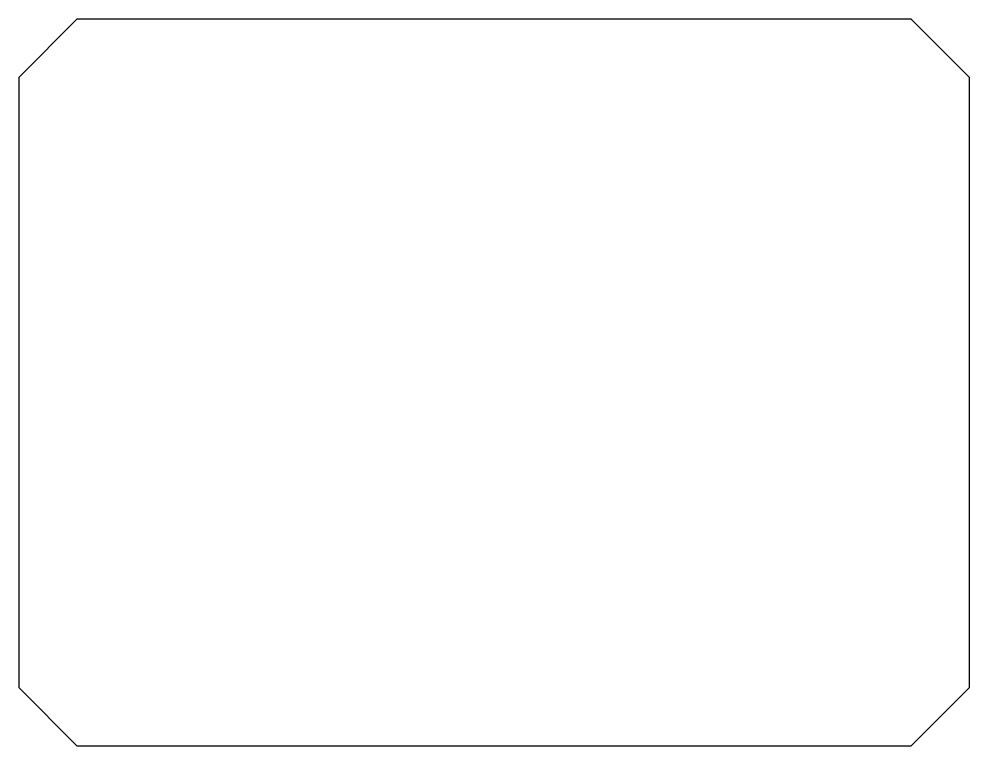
# Model space of a CAD drawing. Header units: metres. Extents: x -40.9 to 40.9, y -31.3 to 31.3.
import ezdxf

# ---------------------------------------------------------------- set-up
doc = ezdxf.new("R2010")
doc.units = ezdxf.units.M

msp = doc.modelspace()

# ---------------------------------------------------------------- linework, layer by layer
for p, q in [((-40.9014, 26.3014), (-35.9014, 31.3014)), ((-35.9014, 31.3014), (35.9014, 31.3014)), ((35.9014, 31.3014), (40.9014, 26.3014)), ((-40.9014, -26.3014), (-40.9014, 26.3014)), ((40.9014, 26.3014), (40.9014, -26.3014)), ((-35.9014, -31.3014), (-40.9014, -26.3014)), ((40.9014, -26.3014), (35.9014, -31.3014)), ((35.9014, -31.3014), (-35.9014, -31.3014))]:
    msp.add_line(p, q)

doc.saveas('drawing.dxf')
